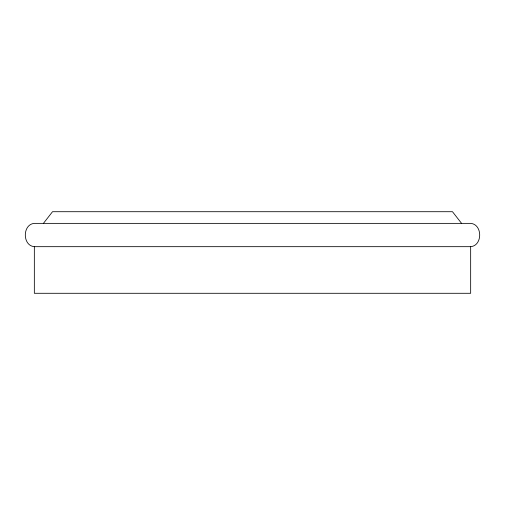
<?xml version="1.0" encoding="UTF-8"?>
<svg xmlns="http://www.w3.org/2000/svg" width="505" height="505" viewBox="0 0 505 505"><rect width="100%" height="100%" fill="white"/><g stroke="black" fill="none" stroke-linecap="round" stroke-linejoin="round"><path stroke-width="0.76" d="M43.588 223.159L52.52 211.709L452.48 211.709L461.412 223.159M470.66 246.674C482.692 245.67 482.692 224.365 470.66 223.368L34.34 223.368C22.308 224.365 22.308 245.67 34.34 246.674L470.66 246.674L470.66 293.291L34.34 293.291L34.34 246.674"/></g></svg>
